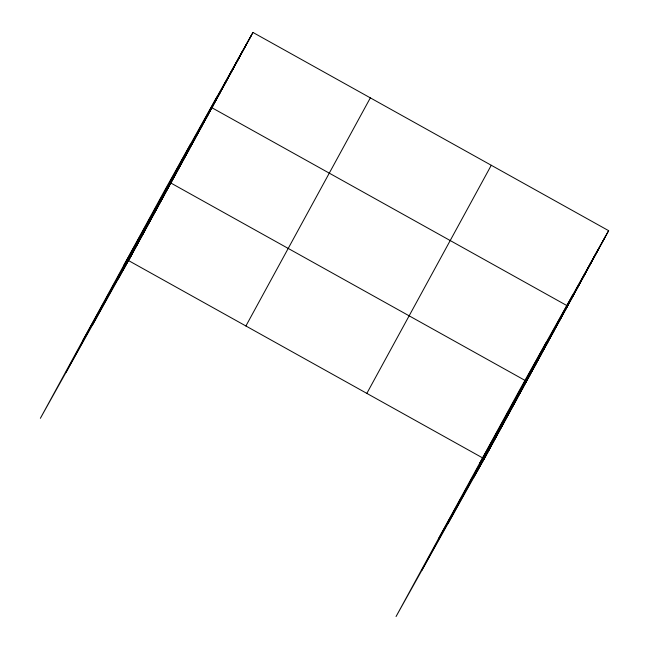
<?xml version="1.0" encoding="UTF-8"?>
<svg xmlns="http://www.w3.org/2000/svg" width="649" height="649" viewBox="0 0 649 649"><rect width="100%" height="100%" fill="white"/><g stroke="black" fill="none" stroke-linecap="round" stroke-linejoin="round"><path stroke-width="0.97" d="M66.044 372.364L190.482 144.248M92.499 325.019L216.936 96.904M118.183 279.062L242.621 50.947M252.956 32.45L128.518 260.565L484.203 458.794L608.64 230.679L252.956 32.45L164.797 190.206L40.36 418.321L131.779 254.603M245.898 325.985L370.336 97.869M366.831 393.383L491.269 165.268M421.72 570.593L546.158 342.477M448.183 523.248L572.621 295.133M473.867 477.291L598.305 249.175M237.696 59.976L251.317 35.46M231.125 72.023L246.393 44.497M224.554 84.07L239.822 56.536M217.983 96.109L233.251 68.583M211.412 108.156L226.679 80.63M204.841 120.203L220.108 92.669M123.732 265.482L213.537 104.716M193.345 141.279L208.613 113.753M186.774 153.326L202.042 125.792M180.203 165.365L195.471 137.839M173.632 177.412L188.9 149.887M167.061 189.459L182.328 161.925M82.666 340.757L175.757 173.973M155.614 210.454L169.202 185.987M149.1 222.38L164.319 194.935M142.593 234.313L157.812 206.869M136.087 246.247L151.306 218.802M129.573 258.18L144.792 230.736M123.067 270.114L138.286 242.669M608.64 230.679L520.482 388.435L396.044 616.55L485.833 455.817M590.095 264.232L605.355 236.707M583.524 276.279L598.784 248.745M576.953 288.318L592.221 260.793M572.029 297.356L585.649 272.84M565.457 309.395L580.717 281.869M558.886 321.442L574.146 293.916M479.416 463.711L567.575 305.963L211.898 107.726M545.744 345.536L561.012 318.002M539.173 357.575L554.441 330.049M532.602 369.622L547.87 342.096M527.678 378.651L541.298 354.135M521.106 390.698L536.366 363.172M438.351 538.986L529.803 375.211M508.045 414.646L523.256 387.202M501.531 426.58L516.75 399.135M495.025 438.513L510.244 411.068M488.51 450.447L503.729 423.002M482.004 462.38L497.223 434.935M477.12 471.328L490.717 446.861M170.833 183.01L526.517 381.239"/></g></svg>
